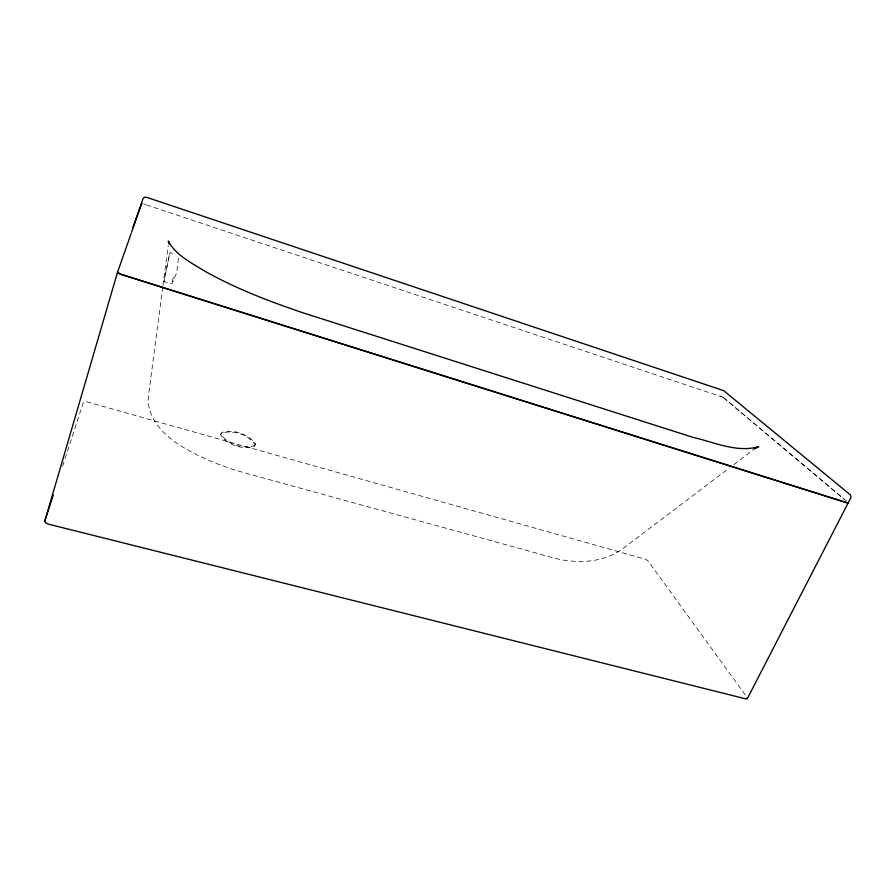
<?xml version="1.0" encoding="UTF-8"?>
<svg xmlns="http://www.w3.org/2000/svg" width="896" height="896" viewBox="0 0 896 896"><rect width="100%" height="100%" fill="white"/><g stroke="black" fill="none" stroke-linecap="round" stroke-linejoin="round"><path stroke-width="0.67" stroke-dasharray="4.48 3.36" d="M178.427 258.261L176.714 272.709L172.11 283.528L163.89 281.658L169.859 252.616L175.728 253.994M162.77 286.955L148.646 394.576C145.432 415.587 161.706 433.003 177.789 443.957C197.669 456.758 219.755 465.718 242.424 472.226L548.274 556.394C572.006 563.942 599.536 564.077 620.917 550.077L729.422 467.936M162.949 285.566L168.202 245.56M172.413 281.725L173.421 276.55M166.734 267.557L169.859 252.616M166.23 270.536L163.89 281.658M62.642 466.144L83.418 402.136A3.864 1.288 15.5 0 1 87.405 401.968L644.437 558.97A3.27 0.997 25.2 0 1 648.178 561.154L747.141 697.446M220.606 434.818L221.469 432.656C232.669 428.669 248.786 433.888 255.349 443.878L254.61 446.062C243.522 450.386 226.89 444.987 220.606 434.818L221.234 433.362C232.434 429.363 248.562 434.582 255.102 444.584L255.349 443.878M254.61 446.062L254.845 445.357C243.757 449.669 227.136 444.27 220.842 434.101M733.858 464.576L754.891 448.65M720.306 396.021L721.851 396.626M723.341 397.365L145.51 204.568A3.259 0.582 18.4 0 0 144.032 204.154M723.005 397.309L846.686 501.189M723.8 397.824L843.886 499.162M143.685 203.93A4.077 0.739 18.4 0 1 145.555 204.445"/><path stroke-width="1.34" d="M747.141 697.446A4.166 1.467 28.6 0 1 745.438 698.79L48.854 524.25A4.95 2.106 13.3 0 1 44.8 521.114L117.566 272.138L131.13 233.576M44.8 521.114L53.301 494.939M131.578 232.288L141.568 203.862A4.077 0.739 18.4 0 1 142.218 203.717M132.899 227.506L143.158 198.442L144.592 197.221L146.653 197.322L723.688 390.656L850.438 494.917L851.021 497.392L848.624 502.04M747.454 698.387L848.254 502.757A4.402 0.84 25.2 0 1 846.373 502.701L122.091 274.826A5.286 1.232 17.4 0 1 117.566 272.138M754.891 448.65L758.71 446.656C736.893 453.006 714.269 442.187 693.123 437.394L303.352 312.917C269.55 301.504 235.995 288.691 204.826 271.163C191.542 262.942 176.042 255.36 168.269 241.114L168.762 242.603M754.118 448.28L757.221 447.194M168.75 241.416L169.131 244.048M118.552 272.44A4.222 0.986 17.4 0 0 122.181 274.59L845.981 502.354A3.517 0.672 25.2 0 0 847.078 502.589"/></g></svg>
